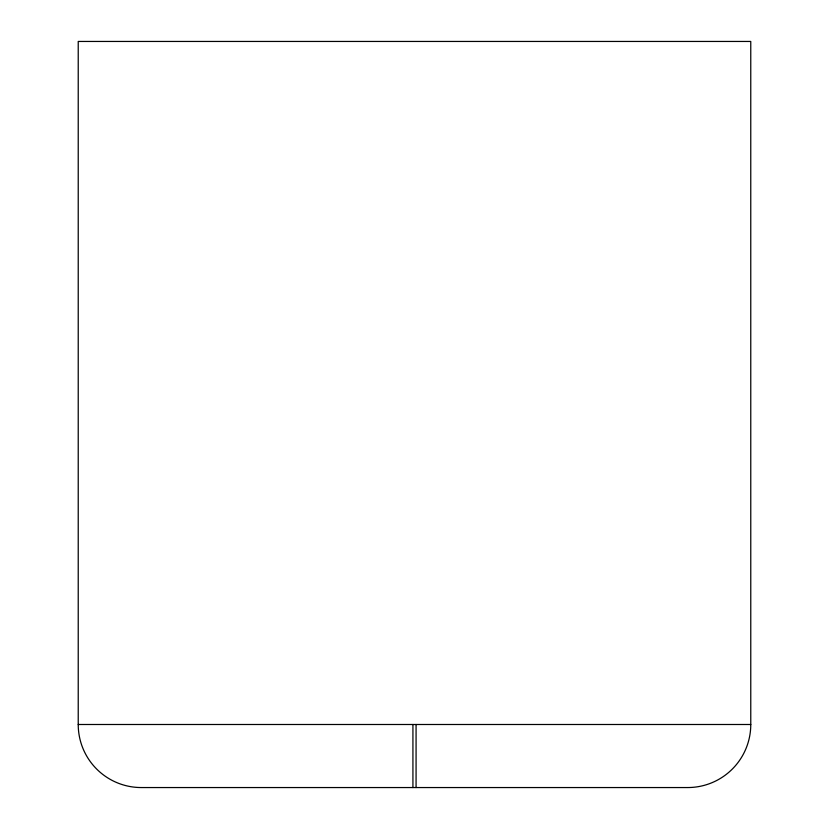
<?xml version="1.0" encoding="UTF-8"?>
<svg xmlns="http://www.w3.org/2000/svg" width="829" height="829" viewBox="0 0 829 829"><rect width="100%" height="100%" fill="white"/><g stroke="black" fill="none" stroke-linecap="round" stroke-linejoin="round"><path stroke-width="1.24" d="M78.227 724.494L750.773 724.494L750.763 41.45L78.227 41.45L78.227 724.494A63.056 63.056 0 0 0 141.282 787.55L687.718 787.55A63.056 63.056 0 0 0 750.773 724.494M416.075 724.494L416.075 787.55M412.925 724.494L412.925 787.55"/></g></svg>
